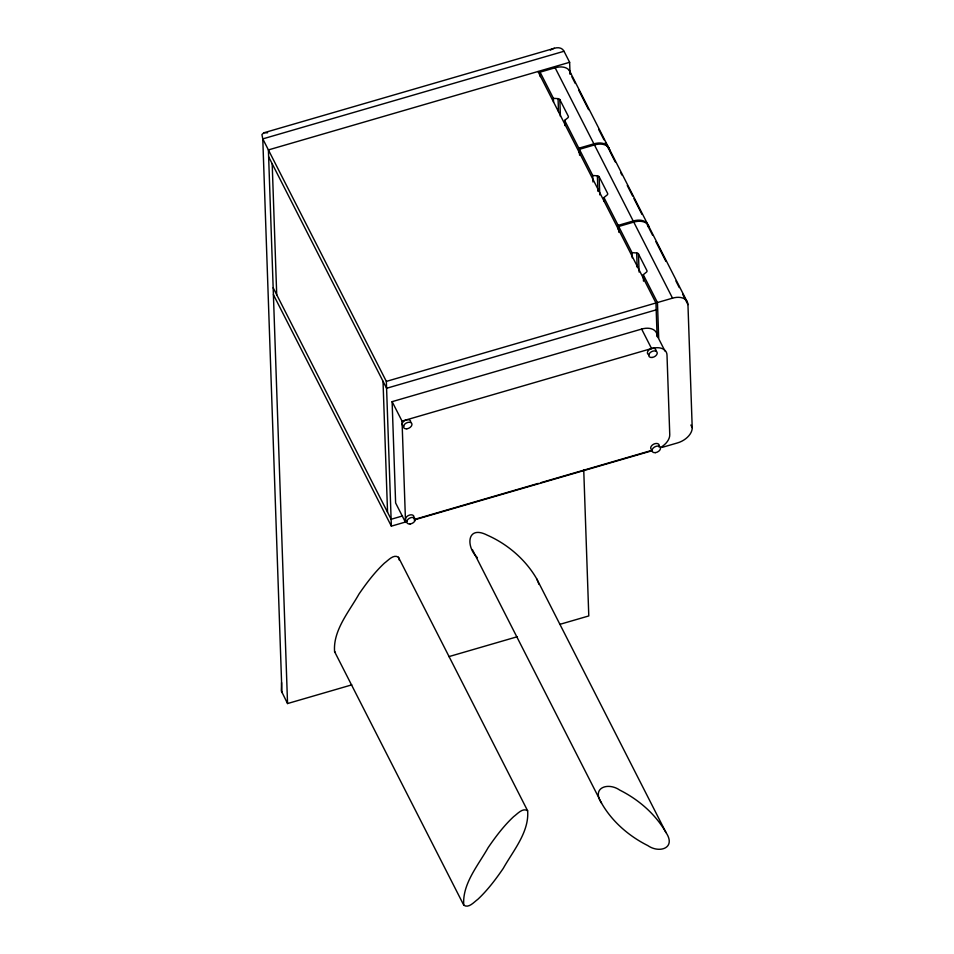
<?xml version="1.0" encoding="UTF-8"?>
<svg xmlns="http://www.w3.org/2000/svg" width="954" height="954" viewBox="0 0 954 954"><rect width="100%" height="100%" fill="white"/><g stroke="black" fill="none" stroke-linecap="round" stroke-linejoin="round"><path stroke-width="1.43" d="M281.573 682.575L281.323 690.946L287.548 703.551L351.787 684.865M564.828 125.558L564.649 120.383L567.821 117.819A2.147 1.586 -2 0 0 568.262 116.173L559.831 99.621A2.147 1.586 -2 0 0 558.054 98.632L553.415 98.334L540.071 72.158L555.133 67.782A16.075 10.267 -27 0 1 570.575 74.245M604.097 201.425L603.954 197.55L607.138 194.974A2.147 1.586 -2 0 0 607.579 193.34L599.148 176.788A2.147 1.586 -2 0 0 597.371 175.798L592.72 175.5L579.388 149.325L594.449 144.936A16.075 10.267 -27 0 1 609.892 151.412L615.235 161.906M643.497 281.168L643.27 274.704L646.454 272.14A2.147 1.586 -2 0 0 646.895 270.507L638.464 253.943A2.147 1.586 -2 0 0 636.688 252.953L632.037 252.667L618.705 226.48L633.766 222.103A16.075 10.267 -27 0 1 649.197 228.578L652.548 235.137M550.386 50.109C554.357 47.438 561.429 46.054 564.017 51.266L569.633 62.296L570.051 74.197M554.393 48.284L263.841 132.797L261.921 134.55L262.779 138.89L386.346 381.397L391.355 526.143L405.617 521.993M564.017 51.266L262.779 138.89L281.931 692.532M569.633 62.296L268.396 149.921L287.548 703.551M578.983 152.652L578.828 148.216L593.889 143.839A16.075 10.267 -27 0 1 609.32 150.315M618.299 229.807L618.144 225.382L633.206 220.994A16.075 10.267 -27 0 1 648.637 227.469L647.301 224.846M386.346 381.397L655.947 302.978L538.008 71.49M658.689 337.99L657.461 302.537L672.522 298.161A16.075 10.267 -27 0 1 687.953 304.636L692.21 427.666A16.075 10.267 -27 0 1 677.531 442.906L662.47 447.283M656.185 309.859L386.585 388.278L268.634 156.79M392.118 401.658L402.039 421.131L405.545 522.446L395.624 502.973L392.118 401.658L641.637 329.07A16.075 10.267 -27 0 1 657.079 335.546L665.021 351.132M402.039 421.131L651.558 348.544A16.075 10.267 -27 0 1 667.001 355.019L669.756 434.63A16.075 10.267 -27 0 1 660.585 447.486M402.528 515.947L391.116 519.274L273.166 287.786M415.598 519.095L538.283 483.404M541.133 482.581L650.974 450.622M414.096 519.954L652.214 450.693M448.881 656.626L517.402 636.7M560.236 624.238L588.785 615.938L583.741 470.083M263.936 132.773L267.585 132.785M398.462 557.267C393.573 553.809 388.135 560.511 384.414 563.146C374.636 572.305 366.539 583.061 358.978 594.068C349.045 611.729 332.874 630.522 334.592 651.665L463.775 905.191C468.664 908.649 474.102 901.959 477.823 899.324C487.589 890.165 495.698 879.397 503.259 868.39C513.18 850.741 529.363 831.936 527.634 810.805L398.462 557.267L399.309 560.165M527.634 810.805C522.744 807.346 517.318 814.048 513.598 816.684C503.819 825.83 495.722 836.598 488.162 847.605C478.228 865.266 462.058 884.06 463.775 905.191M334.592 651.665L335.438 652.429M477.405 557.661C465.624 546.618 466.876 524.7 487.279 535.17C507.683 544.174 525.666 559.664 536.828 579.03L666.011 832.568C676.422 848.082 659.405 853.699 647.838 845.602C628.96 836.145 612.039 821.573 601.533 803.113L472.361 549.587M666.011 832.568C655.505 814.096 638.596 799.535 619.718 790.079C608.151 781.982 591.134 787.599 601.533 803.113M569.371 70.56L608.127 146.618M608.688 147.727L647.444 223.785M648.004 224.882L686.761 300.951M571.911 76.869L575.25 83.427M578.589 89.986L588.606 109.662M598.635 129.327L603.977 139.821M605.313 142.444L608.652 149.003M620.577 172.4L621.913 175.023M627.255 185.505L632.609 195.999M633.945 198.623L641.959 214.364M655.887 241.684L665.904 261.36M675.933 281.025L679.272 287.583M682.611 294.142L687.953 304.636M555.133 67.782L593.889 143.839M594.449 144.936L633.206 220.994M633.766 222.103L672.522 298.161M564.649 120.383L578.828 148.216M603.954 197.55L618.144 225.382M643.27 274.704L657.461 302.537M690.875 425.043L692.21 427.666M641.637 329.07L651.558 348.544M273.404 294.655L391.355 526.143M536.828 579.03L539.034 584.408M655.947 302.978L657.115 336.643M638.464 253.943L639.085 272.045M636.688 252.953L637.177 267.168M632.037 252.667L632.216 257.83M618.705 226.48L618.907 232.394M599.148 176.788L599.768 194.878M597.371 175.798L597.908 191.301M592.72 175.5L592.947 181.964M579.388 149.325L579.591 155.228M559.831 99.621L560.415 116.424M558.054 98.632L558.495 111.558M553.415 98.334L553.547 102.209M540.071 72.158L540.226 76.582M383.019 381.302L387.551 512.286M272.188 163.778L276.72 294.762M649.197 354.828A4.555 2.91 -27 0 1 647.873 351.239A4.555 2.91 -27 0 1 653.061 348.305A4.555 2.91 -27 0 1 655.863 351.06M403.936 426.164A4.555 2.91 -27 0 1 402.564 422.658A4.555 2.91 -27 0 1 407.608 419.653A4.555 2.91 -27 0 1 410.649 422.169M406.988 521.266A4.555 2.91 -27 0 1 406.225 517.283A4.555 2.91 -27 0 1 411.925 514.874A4.555 2.91 -27 0 1 413.499 518.511M652.023 449.847A4.555 2.91 -27 0 1 651.546 445.864A4.555 2.91 -27 0 1 657.091 443.515A4.555 2.91 -27 0 1 658.892 446.937M406.821 428.811A4.555 2.91 -27 0 0 411.782 423.481A4.555 2.91 -27 0 0 404.556 424.315A4.555 2.91 -27 0 0 406.821 428.811M410.113 523.984A4.555 2.91 -27 0 0 415.073 518.642A4.555 2.91 -27 0 0 407.847 519.477A4.555 2.91 -27 0 0 410.113 523.984M655.374 452.649A4.555 2.91 -27 0 0 660.335 447.307A4.555 2.91 -27 0 0 653.108 448.141A4.555 2.91 -27 0 0 655.374 452.649M652.083 357.476A4.555 2.91 -27 0 0 657.044 352.133A4.555 2.91 -27 0 0 649.817 352.968A4.555 2.91 -27 0 0 652.083 357.476"/></g></svg>
